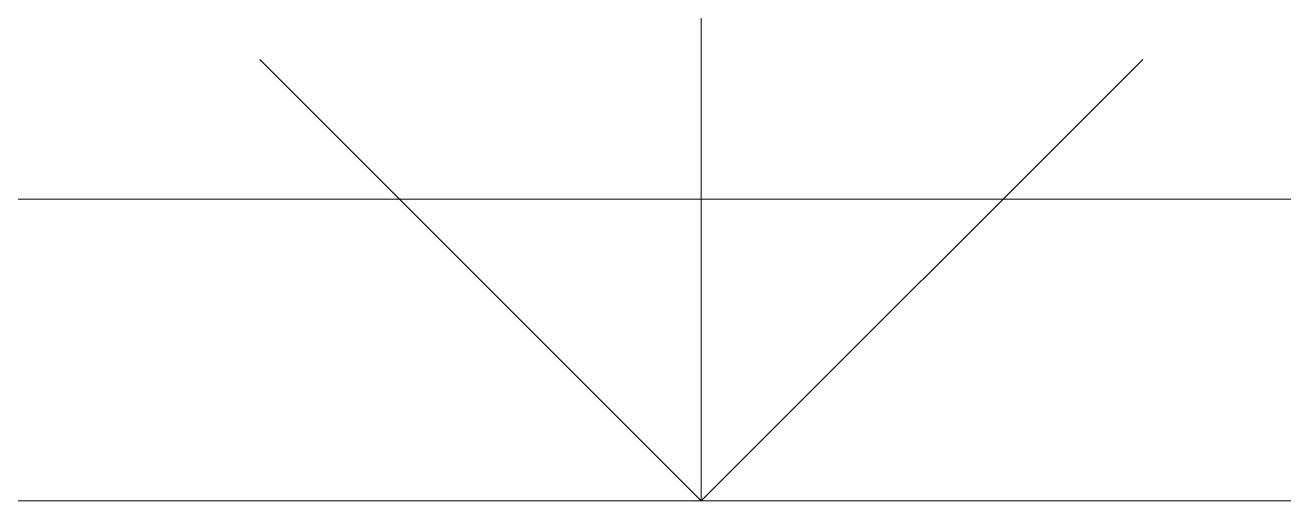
# Model space of a CAD drawing. Header units: millimetres. Extents: x -515342 to 330399, y -224905 to 507333.
# Drawn here: x 259315 to 259920, y 92191 to 92420 of the extents above; entities that cross this region are included whole.
import ezdxf

# ---------------------------------------------------------------- set-up
doc = ezdxf.new("R2010")
doc.units = ezdxf.units.MM
for name, color, linetype, lineweight in [('Аннотация', 7, 'Continuous', 0), ('Ограждение', 7, 'Continuous', 0), ('Отметки', 7, 'Continuous', 0)]:
    doc.layers.add(name, color=color, linetype=linetype, lineweight=lineweight)

# ---------------------------------------------------------------- blocks, each defined once
blk = doc.blocks.new('Ограждение - Ограждение-9890180-О_АР_П_Разрез 2-2')
at = {"layer": 'Ограждение'}
blk.add_line((7920, 4305), (-2264.94, 4305), dxfattribs=at)
blk = doc.blocks.new('Высотные отметки - Стрелка вверх-5091-О_АР_П_Разрез 2-2')
at = {"layer": 'Аннотация'}
for p, q in [((-16859.54, 12670), (-16859.54, 13170)), ((-16859.54, 12670), (-17071.67, 12882.13)), ((-16859.54, 12670), (-16647.41, 12882.13)), ((-16559.54, 12670), (-17159.54, 12670))]:
    blk.add_line(p, q, dxfattribs=at)

msp = doc.modelspace()

# ---------------------------------------------------------------- linework, layer by layer
at = {"layer": 'Отметки'}
msp.add_line((259172.4473, 92191.3929), (259640.1433, 92191.3929), dxfattribs=at)

# ---------------------------------------------------------------- block references
at = {"layer": 'Ограждение'}
msp.add_blockref('Ограждение - Ограждение-9890180-О_АР_П_Разрез 2-2', (261359.7107, 88031.3929), dxfattribs=at)
at = {"layer": 'Отметки', "extrusion": (0, 0, -1)}
msp.add_blockref('Высотные отметки - Стрелка вверх-5091-О_АР_П_Разрез 2-2', (-242780.6024, 79521.3929), dxfattribs=at)

doc.saveas('drawing.dxf')
